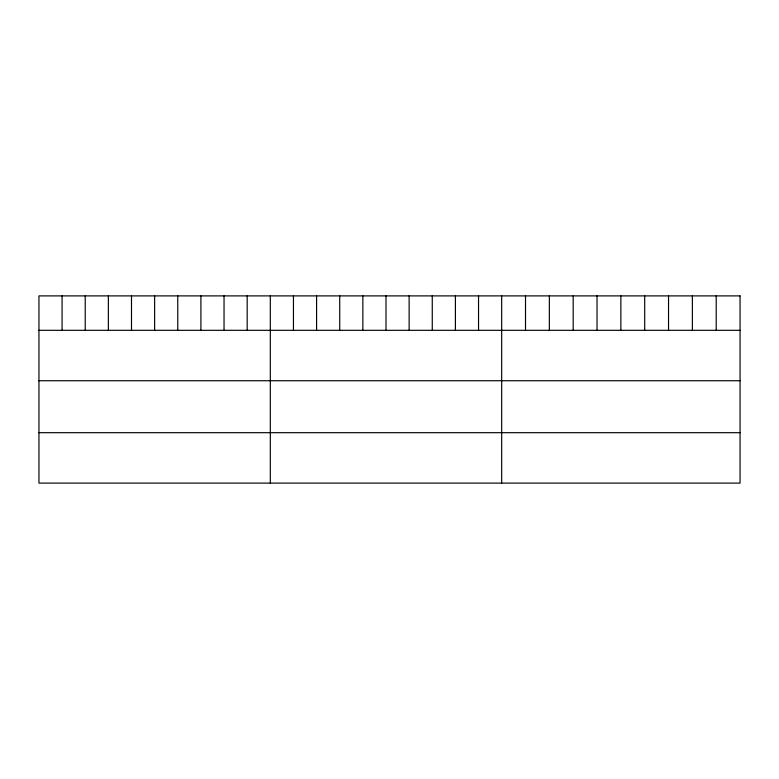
<?xml version="1.0" encoding="UTF-8"?>
<svg xmlns="http://www.w3.org/2000/svg" width="779" height="779" viewBox="0 0 779 779"><rect width="100%" height="100%" fill="white"/><g stroke="black" fill="none" stroke-linecap="round" stroke-linejoin="round"><path stroke-width="1.17" d="M38.95 330.315L740.05 330.315M38.95 380.736L740.05 380.736M38.95 432.686L740.05 432.686M716.213 295.893L716.213 330.315M692.375 295.893L692.375 330.315M668.538 295.893L668.538 330.315M644.7 295.893L644.7 330.315M620.863 295.893L620.863 330.315M597.026 295.893L597.026 330.315M573.188 295.893L573.188 330.315M549.351 295.893L549.351 330.315M525.513 295.893L525.513 330.315M501.676 295.893L501.676 483.107M478.54 295.893L478.54 330.315M455.403 295.893L455.403 330.315M432.267 295.893L432.267 330.315M409.131 295.893L409.131 330.315M385.994 295.893L385.994 330.315M362.858 295.893L362.858 330.315M339.722 295.893L339.722 330.315M316.586 295.893L316.586 330.315M293.449 295.893L293.449 330.315M270.313 295.893L270.313 483.107M247.177 295.893L247.177 330.315M224.04 295.893L224.04 330.315M200.904 295.893L200.904 330.315M177.768 295.893L177.768 330.315M154.632 295.893L154.632 330.315M131.495 295.893L131.495 330.315M108.359 295.893L108.359 330.315M85.223 295.893L85.223 330.315M62.086 295.893L62.086 330.315M740.05 295.893L38.95 295.893L38.95 483.107L740.05 483.107L740.05 295.893"/></g></svg>
